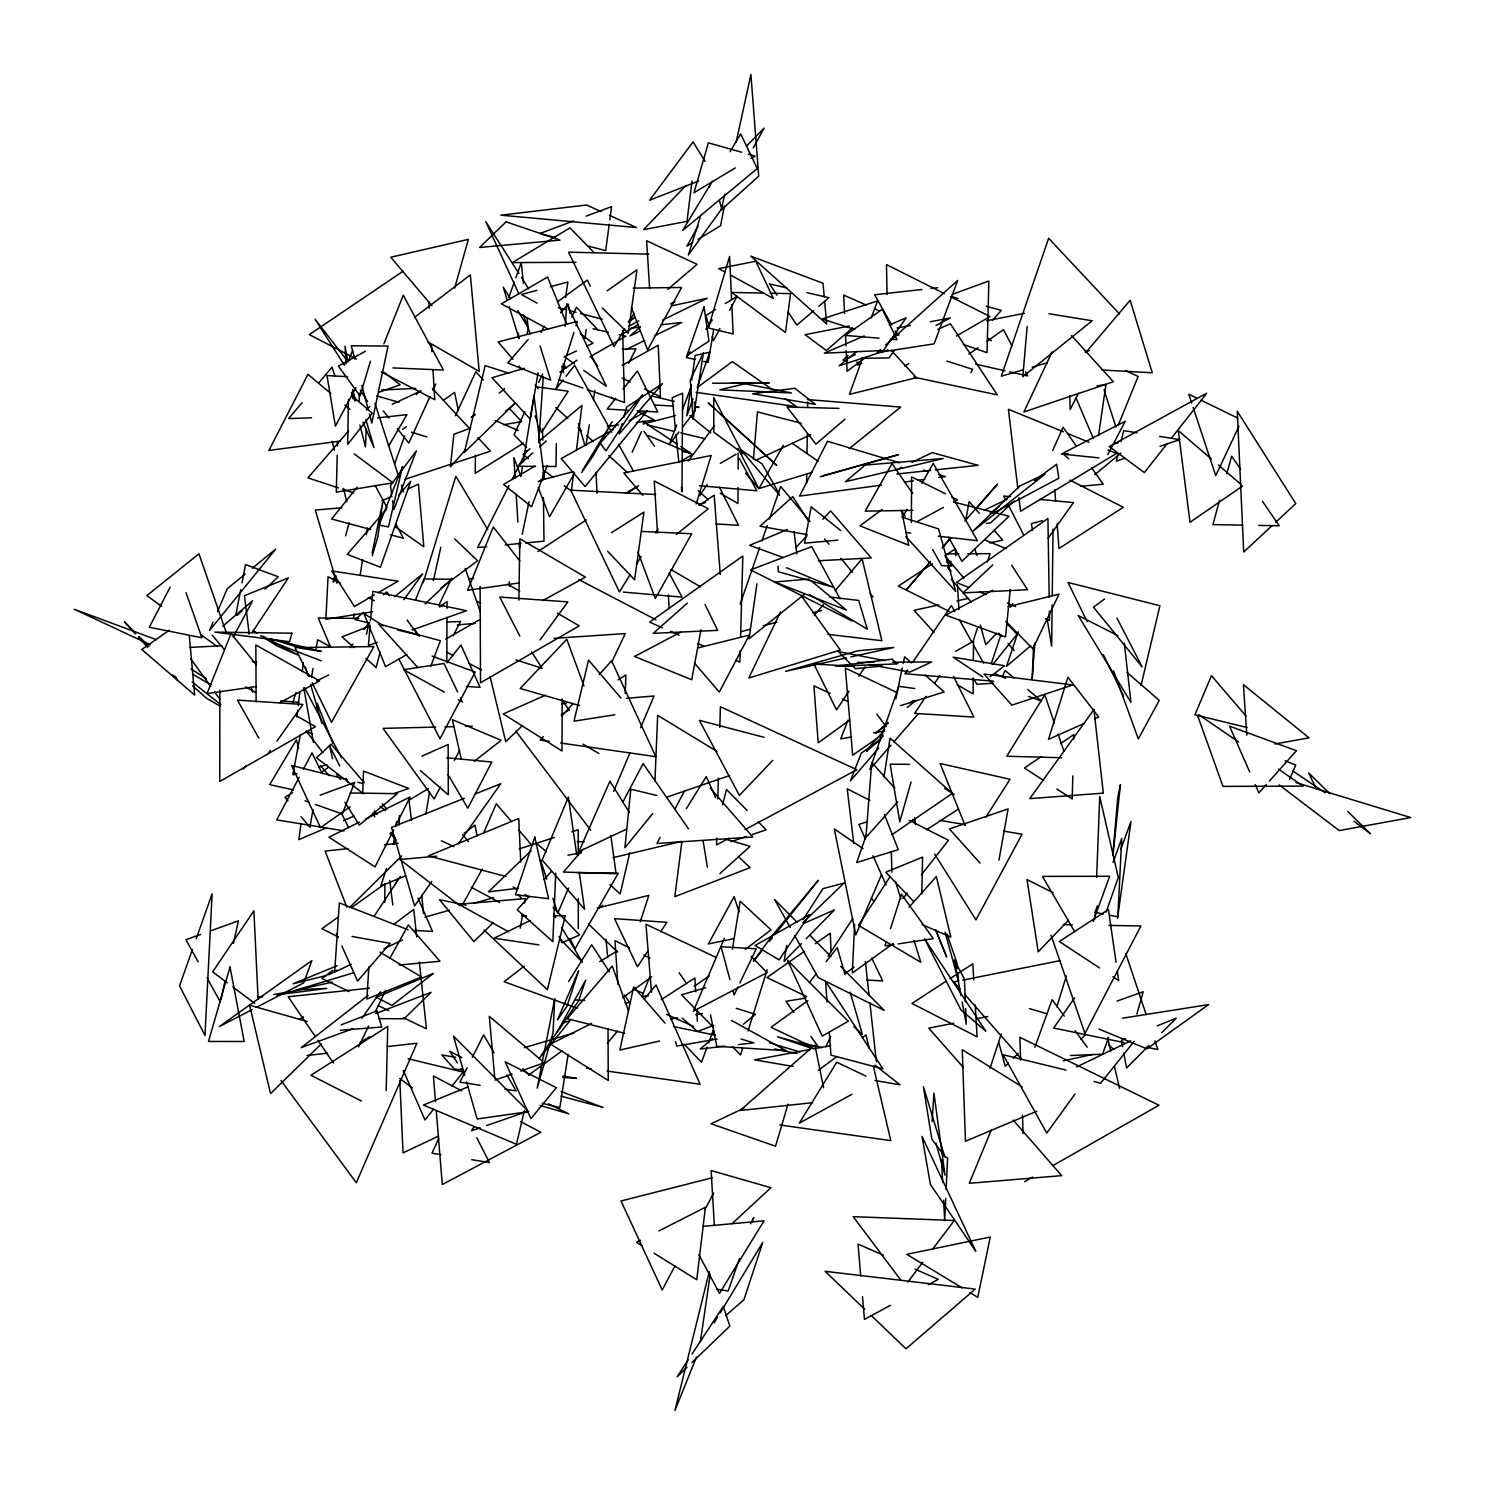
<?xml version="1.0" encoding="UTF-8"?>
<svg xmlns="http://www.w3.org/2000/svg" width="1485" height="1485" viewBox="0 0 1485 1485"><rect width="100%" height="100%" fill="white"/><g stroke="black" fill="none" stroke-linecap="round" stroke-linejoin="round"><path stroke-width="1.5" d="M219.873 690.321L219.743 781.481L315.451 726.666L295.534 715.306M562.165 699.045L562.017 751.002L503.248 713.951L545.366 695.24M738.064 487.47L738.008 503.545L720.262 493.187M738.101 469.111L738.138 453.036M384.782 902.435L384.856 883.872L351.537 907.613M446.818 662.551L446.985 617.37M447.022 608.33L447.059 601.555L439.504 606.827M911.344 522.479L911.641 476.908L945.518 493.837M973.213 677.921L973.083 693.978L957.175 684.696M973.362 659.563L973.51 641.204L955.449 651.414M475.441 455.171L475.2 473.344L523.425 443.124M556.318 443.495L556.04 466.457L542.489 466.401M1052.141 604.859L1051.658 646.179L1047.148 618.948M1052.252 595.689L1053.032 529.106M399.224 824.88L399.354 815.636M806.633 483.07L806.745 473.808M807.023 452.925L807.265 434.381M807.636 406.556L807.692 401.915M348.418 399.521L347.694 444.405L372.271 413.201L351.926 395.715M518.84 600.163L519.88 538.795L585.443 577.127L542.916 600.46M921.832 893.71L922.575 857.123L885.747 872.252L913.739 901.562M337.206 455.264L336.297 492.148L393.024 482.811L354.191 453.853M337.429 446.057L337.541 441.435M386.211 1090.51L387.733 1026.432L310.903 1075.27L361.412 1101.016M1072.801 775.95L1072.207 798.967L1056.912 789.055M1073.729 739.14L1073.841 734.555L1060.531 743.558M716.735 838.004L716.531 844.909L728.745 838.375M717.812 798.856L718.387 778.121M719.817 727.446L720.392 706.73L856.864 769.731L745.006 829.651M740.198 650.671L739.883 662.217L735.688 660.342M740.588 636.824L742.834 556.04L649.632 622.122L662.217 627.728M362.73 793.491L363.491 771.068L408.709 788.442L393.952 793.621M625.241 693.495L625.89 675.007L618.057 679.833M366.201 428.515L365.496 446.855L359.871 425.044M1095.039 919.011L1095.299 912.087M1096.635 877.449L1099.735 796.61L1118.279 877.431L1106.139 912.087M555.743 873.106L552.828 941.657L517.244 909.822L529.18 896.42M654.941 781.129L657.669 715.325L717.106 751.521M1033.579 645.697L1032.149 679.462L1034.822 643.042M945.722 1198.246L944.683 1220.614L943.625 1200.27M946.149 1189.299L947.597 1157.966L942.827 1155.794M854.599 924.375L852.316 973.028L893.209 943.513M368.855 966.883L366.906 999.015L421.48 976.982L379.993 952.163M932.079 1121.509L933.954 1093.109L944.998 1175.155L935.884 1143.06M538.647 442.79L543.324 376.429M565.172 326.44L566.806 303.812L606.381 386.323L583.772 370.433M370.099 625.166L368.447 645.492L377.171 642.392M370.47 620.656L372.846 591.327L466.55 610.688L412.05 630.011M753.433 459.255L757.424 411.865L801.176 423.262M1027.156 326.403L1022.831 376.67L1092.143 320.779L1048.985 313.743M1112.803 854.952L1117.722 797.909L1120.414 784.674L1113.007 855.007M1010.227 589.601L1005.531 636.917L945.648 615.106L992.704 590.306M562.852 371.658L563.595 364.846M296.851 716.958L297.668 710.183M298.207 705.653L299.822 692.084M302.253 671.721L303.33 662.681M573.6 473.047L571.372 491.089L564.207 485.688M576.384 450.512L581.953 405.405L538.572 441.546M692.029 181.096L686.98 221.395L643.599 229.637L686.014 185.402M681.912 841.531L674.821 896.643L750.073 867.667L738.323 856.511M584.997 338.617L586.204 329.503M300.991 823.711L298.856 839.619L326.44 827.869M316.491 707.732L317.103 703.185L332.918 743.447M609.221 224.216L605.713 250.631L588.116 246.083M609.815 219.817L611.579 206.619L586.204 216.142M393.414 844.464L394.342 837.707M395.882 826.458L396.495 821.947M691.138 384.504L686.831 415.837L692.975 398.871M691.75 380.03L695.147 355.416L709.867 352.223L697.579 386.156M1117.537 918.25L1130.995 821.521L1120.729 849.531M756.942 583.754L749.053 638.754L804.109 594.557M1098.51 435.643L1105.954 384.448L1097.044 385.896M700.4 1341.605L710.275 1274.111M565.544 297.464L567.883 282.001L550.192 286.753M353.504 618.317L354.191 613.788M360.131 575.382L362.581 559.567M366.424 534.711L367.482 527.936M568.142 1054.387L559.826 1107.624L542.266 1103.336M883.946 776.952L890.053 738.119L952.312 793.417L891.761 834.83M311.534 677.308L312.964 668.473M316.175 648.574L317.604 639.738L331.415 647.219M732.402 949.175L740.18 901.228L771.049 929.888L745.266 949.435M520.994 475.553L522.479 466.438M523.221 461.891L534.006 395.845L544.494 479.098L538.053 481.623M585.944 445.389L589.304 424.803M593.406 399.613L594.91 390.462M786.66 945.574L784.08 961.352L801.417 943.662M425.842 814.207L429.592 791.876M312.964 809.511L309.957 827.312L301.158 816.731M538.071 372.735L530.238 419.141L491.962 377.71L524.409 368.299M713.672 329.559L708.159 362.34L703.779 361.375M520.233 928.181L522.627 914.519M524.595 903.121L525.393 898.555L458.679 904.291L508.65 931.8M965.9 519.583L969.111 501.614L979.358 513.346M998.959 860.149L1008.111 808.898L949.416 828.964L980.063 863.119M700.957 629.733L691.732 679.74L634.54 656.444L680.613 632.22M300.36 734.518L292.823 774.854L297.093 773.592M235.892 614.716L240.719 589.656M242.036 582.825L245.545 564.597L278.289 576.793L265.11 589.155M724.402 205.951L720.596 225.701L698.098 239.363M372.104 553.255L382.684 502.357L377.877 536.605L372.289 555.798M520.418 543.009L519.509 547.352L519.23 542.749M522.219 534.322L529.013 501.726M895.808 698.878L902.286 667.879M903.196 663.461L904.588 656.815L911.474 662.923M366.461 634.262L368.874 623.217M724.791 194.071L721.339 209.849L758.705 176.158L750.927 74.528L736.133 142.189M220.857 999.758L224.885 981.733M233.405 943.402L238.417 920.867L211.13 930.668M433.379 580.561L440.822 547.204M526.971 334.422L528.437 327.925L517.652 310.458M524.335 1110.631L516.464 1144.304L423.448 1105.063L468.202 1086.816M629.807 852.613L620.173 893.933L609.927 884.67M1141.018 685.587L1159.915 605.731L1068.012 582.473L1087.206 621.695M1117.927 454.596L1116.349 461.13L1125.092 458.178M1121.064 441.528L1123.699 430.631L1137.139 432.803M709.255 1271.773L674.933 1410.472L696.502 1357.012M380.141 652.045L376.15 667.6L365.904 658.375M722.564 804.759L726.499 789.5L747.104 810.457M333.085 581.823L334.886 575.252M345.578 535.862L349.161 522.739M1219.556 500.296L1212.929 524.595L1242.629 525.133M1226.814 473.789L1231.64 456.118L1240.643 469.297M622.104 423.596L619.245 433.954L662.514 383.631L626.67 407.001L623.811 417.378M1136.897 1014.069L1143.172 991.739L1117.054 1001.076M454.633 288.164L468.369 239.382L390.759 257.239L431.986 305.817M911.066 782.057L899.762 821.799L890.146 764.218L909.6 764.348M787.997 1104.172L775.523 1146.216L711.129 1123.792L744.226 1107.977M370.47 361.133L360.038 395.938L338.394 366.108L365.384 351.24M292.675 703.185L295.905 692.548M423.206 582.714L455.839 476.258L487.73 529.514M1056.837 1006.867L1066.341 975.961M696.187 503.99L711.185 455.505L623.756 472.935L642.838 495.359M556.244 389.033L573.915 332.343M575.957 325.809L577.312 321.447L498.143 341.94L512.956 359.259M700.716 215.529L688.372 254.993L721.691 208.884L719.39 200.122M709.626 187.017L710.999 182.636M742.556 1048.41L740.514 1054.963L732.532 1046.832M748.032 1030.924L767.188 969.742M886.396 941.583L885.023 945.889L893.803 944.571M890.517 928.682L901.469 894.23L933.285 938.613L898.184 943.903M987.395 562.072L990.124 553.645L967.849 553.775M972.786 642.337L977.798 626.93M386.471 868.521L380.735 886.081L405.832 875.686M394.379 844.39L395.808 840.009M640.239 921.832L648.871 895.381L597.304 908.059M990.031 1068.346L1001.243 1033.987M991.293 663.684L1000.779 635.079M1018.227 631.719L1006.496 666.319L1030.831 645.659M740.198 604.117L759.689 547.464M761.935 540.93L767.188 525.671M769.434 519.137L780.683 486.449L809.993 521.513M739.456 1258.612L728.188 1290.985L716.68 1289.184M752.227 1221.914L753.73 1217.589L750.556 1223.733M866.535 834.477L856.696 862.544L898.258 849.643L884.373 814.448M192.419 949.49L179.555 985.873L204.986 1035.491L212.114 893.859L196.206 938.798M394.657 463.765L404.625 435.848M862.544 357.922L849.476 394.342L916.431 377.71L891.353 350.479M508.78 297.445L514.255 282.224M515.815 277.881L521.272 262.678L523.462 283.375M1034.915 1047.148L1052.122 999.683L1064.281 1016.111M1097.396 905.831L1095.039 912.347L1103.336 913.962M1113.082 862.414L1121.713 838.524L1117.852 916.783L1109.555 915.168M1108.59 1037.514L1102.52 1054.22L1070.351 1055.519M1093.22 921.442L1109.685 876.261L1042.47 876.41L1074.62 931.522M707.064 1047.148L701.514 1062.295L684.047 1043.992M708.642 1042.804L713.413 1029.829M430.687 666.542L440.395 640.703L378.378 623.886L417.582 667.303M871.157 318.013L877.579 300.935L822.244 318.959L854.729 329.466M676.677 425.007L669.327 444.423L678.905 431.986M682.395 409.916L691.397 386.193M333.698 582.12L336.074 575.864M547.185 465.696L531.574 506.756L503.582 484.444L534.841 466.179M348.437 361.115L352.576 350.497M649.595 977.111L642.021 996.546L648.629 995.544M848.065 720.132L840.714 738.899L851.648 736.931M383.873 343.852L403.252 295.199L443.402 370.043L392.95 367.909M415.54 599.903L424.005 578.909L451.291 579.28L425.081 603.95M1118.353 424.97L1138.141 376.466L1125.797 370.619M991.386 1129.769L969.297 1183.285L1061.682 1175.637L1013.216 1120.117M613.695 791.264L629.826 753.155M640.592 727.743L654.031 695.982L626.299 698.34M213.042 622.159L209.478 630.531L275.616 549.227L252.339 568.217M217.497 611.69L227.261 588.673L245.174 574.064M724.364 938.26L693.384 1011.137L767.114 972.582L751.076 956.359M881.515 874.628L855.787 934.956L834.31 828.983L862.989 848.566M1289.574 779.458L1295.718 765.109L1285.212 760.803M568.532 888.03L557.71 913.201L552.903 898.314M483.572 833.104L496.268 803.775L511.193 821.205M1052.716 450.475L1063.093 427.272L1076.031 445.63M429.945 396.718L408.783 443.124L397.46 428.812M432.84 390.406L435.718 384.077M632.127 452.257L641.576 431.485M438.706 1138.494L432.005 1153.232L440.841 1154.662M455.468 415.67L475.813 371.77L483.442 380.086M394.991 884.819L397.943 878.545M1052.085 351.871L1023.87 411.995L1113.379 381.756L1071.52 335.554M524.873 411.735L514.014 434.827L526.544 447.616M538.702 382.35L542.656 373.942M1238.973 426.288L1215.732 475.664L1193.16 407.465M439.115 604.785L451.737 578.129M611.653 662.347L625.241 633.575L554.035 638.346M358.627 1046.888L368.577 1025.986M375.538 1011.359L385.469 990.458M825.753 1046.869L830.728 1036.456M780.572 611.839L748.793 677.995L840.324 650.077L801.529 596.116M737.952 987.005L734.091 995.043L732.922 990.662M739.883 982.977L756.255 948.804L721.079 946.725L729.952 979.673M1002.505 676.195L1005.196 670.57L1013.828 677.828M541.06 332.399L544.104 326.18M571.632 317.196L576.496 307.302L597.954 329.856M467.144 1067.752L459.942 1082.138L480.193 1085.294M472.286 1057.468L483.609 1034.878L494.078 1052.902M393.618 829.855L375.037 866.887L328.946 837.206L359.389 822.115M395.678 825.734L410.138 796.944L365.477 819.089M508.984 485.651L477.613 547.575L486.764 546.684M512.121 479.451L526.748 450.568M1078.481 393.191L1070.184 409.452L1069.738 395.53M628.563 363.268L635.988 348.826L622.326 349.105M170.107 587.225L149.298 627.245L201.941 637.77L186.015 592.701M453.203 635.654L460.554 621.491L446.855 622.011M660.12 837.391L656.945 843.461L752.802 836.983L710.294 788.108M674.97 809.084L684.511 790.874M1107.773 454.614L1125.259 421.22L1061.385 454.039L1099.067 457.863M299.19 777.23L276.748 819.906L344.019 830.876M303.478 769.1L312.017 752.839L322.208 773.666M440.488 786.809L434.103 798.93L383.037 728.374L435.718 727.075M454.28 760.524L459.607 750.426M622.828 802.123L643.116 763.606L688.539 828.89M355.88 387.566L335.387 426.121L327.016 375.575L347.564 376.689M233.256 637.084L252.58 600.775L222.75 626.225M675.062 1265.758L662.199 1289.964L621.008 1200.994L712.187 1177.791M705.078 1209.273L713.654 1193.123M719.928 328.519L713.487 340.585L712.225 336.39M729.562 310.421L737.08 296.35L725.367 303.534M970.93 372.624L972.712 369.301L946.929 361.133M557.024 1032.298L585.703 980.063L578.593 1000.89L558.286 1030.46M753.211 147.925L764.144 128.137L746.417 146.161M389.812 958.382L408.319 924.969L440.005 961.259L399.094 965.009M462.429 904.829L482.235 869.096M783.263 445.37L758.983 488.528L811.998 472.378M698.154 226.258L686.85 246.194L692.474 242.779M902.509 517.244L907.075 509.262M921.869 483.33L933.248 463.376L977.427 540.707L938.297 536.215M574.621 473.01L549.543 516.724L538.257 487.655M388.55 446.094L406.964 414.631L377.561 417.898M614.809 427.55L617.129 423.578M712.28 181.207L682.692 230.435L757.257 168.529L740.681 133.947L730.026 151.674M624.702 329.002L614.085 346.618L568.532 252.153L648.834 254.139M629.417 321.168L634.114 313.354M714.155 1322.838L717.719 1316.954M720.095 1313.037L762.789 1242.351L743.911 1299.746L725.59 1315.691M582.603 470.244L612.173 421.759L593.22 455.728L581.712 472.434M630.308 574.287L619.431 591.977L570.76 490.18L655.702 494.505M636.36 564.448L641.186 556.597M655.702 533.004L658.115 529.068M686.33 808.675L706.303 776.525L715.659 797.612M568.606 981.548L591.661 944.776L609.407 971.895M473.919 1126.985L471.506 1130.79L480.119 1127.802M985.687 817.418L1010.023 779.291L940.098 763.513L965.064 825.363M803.051 919.642L823.006 888.643L844 883.092L802.977 922.649M890.258 876.391L858.479 925.396L920.83 962.299L913.962 940.432M828.073 956.21L852.78 918.565M688.316 1359.703L677.104 1376.818L686.998 1367.314M692.066 1354.004L723.232 1306.466L729.84 1326.105L691.936 1362.562M374.109 916.301L400.319 876.484M252.004 632.684L288.313 577.906L244.412 595.708L249.22 634.188M647.701 951.31L637.455 966.791L614.549 918.658L666.913 922.315L660.509 931.967M848.937 691.175L836.538 709.886L813.91 664.055L853.931 666.245M858.85 676.213L865.05 666.858M925.99 696.335L914.667 713.375L973.937 717.106L953.5 676.362M934.789 683.063L939.819 675.489M699.713 495.656L707.231 484.426M907.502 669.958L904.922 673.744L993.651 681.207M912.662 662.366L951.439 605.527L954.762 611.486M690.191 351.852L686.274 357.495L695.036 359.426M705.821 329.299L712.354 319.906M1074.62 997.864L1053.645 1028.028L1123.867 1042.526M361.857 1018.394L380.476 991.776M431.819 881.477L414.593 905.906L391.502 827.405L464.322 798.28M458.327 843.87L500.742 783.727L475.033 794.011M267.727 754.046L270.344 750.37M276.86 741.182L302.921 704.465L237.489 700.122L258.78 738.064M1048.187 538.108L1073.488 502.598L1039.723 499.406M1010.245 607.216L1012.9 603.523M403.901 599.662L422.612 573.878L394.713 596.654M1074.973 1094.111L1046.758 1133.055L1003.136 1054.74L1065.97 1070.091M539.965 640.016L567.883 601.87L499.74 597.081L519.824 636.081M688.353 461L714.359 425.694M753.378 961.111L773.425 934.121L818.309 880.308L775.207 934.195M894.453 350.553L888.94 357.941L861.114 358.293M907.78 1282.149L922.816 1262.194M932.394 1249.516L954.28 1220.503L853.207 1216.661L900.95 1280.311M350.182 647.608L352.947 643.989M364.029 629.491L369.561 622.234M683.007 426.678L695.314 410.695L694.275 401.804M902.954 898.481L907.224 893.023M921.442 874.832L948.451 840.269L909.191 820.314M1167.062 443.699L1144.341 472.583L1109.239 446.577L1206.822 393.154L1171.312 438.279M447.004 662.7L460.981 645.028L480.063 687.332L466.476 686.404M555.947 388.959L563.131 379.9M566.008 376.28L574.639 365.403L611.839 432.284M615.792 398.203L607.161 409.08L627.877 410.268M622.995 389.144L637.399 371.027L657.781 411.976L637.065 410.788M433.49 1109.295L425.007 1119.95L403.326 1070.499M451.867 1086.259L463.171 1072.077L408.041 1058.749M753.675 961.129L762.288 950.344M769.471 941.379L772.348 937.777M357.142 487.191L331.619 519.008L370.804 529.514M809.251 982.625L816.267 973.882M826.068 961.649L837.28 947.653L845.002 974.364M1134.206 1041.282L1100.552 1083.326L1094.111 1081.488M992.704 664.538L1017.132 634.244L1006.663 623.403M652.583 813.743L624.907 847.694L630.828 789.185L656.964 795.533M243.28 769.137L246.213 765.629M607.254 1043.38L617.593 1030.998M644.174 999.145L655.999 984.982L700.103 1084.254L607.012 1071.056M302.105 402.621L288.628 418.584L311.534 417.786M318.57 383.111L332.027 367.148L334.849 375.742M814.337 615.291L823.303 604.692M835.238 590.585L862.098 558.806L881.886 640.703L827.906 634.355M1085.721 352.669L1130.141 300.267L1152.267 372.772L1102.056 370.006M930.427 561.497L906.481 589.656L930.352 561.943M942.4 547.427L949.899 538.628M964.86 521.031L997.512 484.036L976.61 508.278M583.048 849.253L563.502 872.048L616.089 873.718L610.762 835.275M942.288 548.095L951.254 537.7M878.73 747.994L850.441 780.832L861.337 753.006L880.586 740.143M348.659 430.854L307.989 477.873L338.394 487.897M366.721 409.953L369.746 406.482M528.196 339.49L507.796 362.971L550.712 380.179L540.113 346.042M386.546 509.132L347.212 554.369L380.438 567.214L410.77 481.288L398.667 495.21M890.963 745.154L869.913 769.323L898.815 686.33L914.779 688.52M893.97 741.702L918.027 714.081M992.444 320.389L1001.298 310.365L986.151 306.17M866.275 750.63L884.633 729.859M465.64 449.658L450.419 466.828L453.853 434.288L470.596 428.144M544.104 879.658L551.566 871.268M897.72 801.789L865.904 837.521L871.732 762.38L894.638 788.108M909.098 907.112L936.348 876.521L950.827 937.091L922.074 924.561M1266.408 784.451L1258.89 792.897L1255.215 784.544M1269.415 781.073L1296.461 750.686L1229.524 726.165L1249.72 772.033M560.513 312.815L568.198 304.239L569.999 313.168M543.287 736.634L540.187 740.087L549.246 741.386M561.924 715.956L572.802 703.89M599.197 674.58L611.616 660.788L655.813 756.645L560.587 743.02M1081.099 1039.296L1085.665 1034.303M795.7 547.705L806.819 535.992M822.69 519.267L830.635 510.896L871.25 557.933L818.272 560.773M772.683 760.394L739.381 795.403L699.398 720.355L764.033 737.303M996.713 633.241L985.743 644.676L980.341 625.037M1068.513 920.236L1038.219 951.811L1027.007 879.584L1053.143 892.745M416.338 394.565L419.512 391.298M806.132 938.836L834.496 909.878L803.645 923.466M1149 1045.459L1126.558 1067.938L1123.774 1053.069M1161.845 1032.613L1176.268 1018.172L1157.279 1025.838M1008.501 1063.093L1005.252 1066.323L998.644 1042.08M1013.364 1058.248L1018.227 1053.422M349.365 907.762L401.711 855.898M493.447 922.445L473.901 941.62L439.579 899.743L465.919 905.163M321.261 1044.011L270.548 1093.573L249.591 1005.215L307.191 1021.494M515.369 402.862L464.378 452.331L485.187 365.607L508.817 373.18M531.147 850.664L488.379 891.928L518.098 888.216M522.312 725.738L505.717 741.683L490.069 676.529M992.778 564.894L963.022 592.905L1027.564 589.712L1011.675 565.265M237.099 615.458L242.036 610.818M866.757 751.373L883.297 735.947M1272.255 525.467L1243.706 552.03L1237.265 411.271L1295.774 503.582L1275.615 522.33M848.009 355.416L842.96 360.075L847.49 360.762M732.049 1223.677L770.919 1187.703L711.129 1170.57L714.341 1225.571M1014.144 501.132L990.606 522.831L986.226 523.425M719.928 873.533L750.111 846.357L725.905 839.211M880.438 349.643L877.022 352.706L934.121 343.852L957.676 280.424L885.598 345.021M687.277 603.17L653.289 633.352L717.682 630.364L705.022 604.525M887.993 722.415L875.983 733.07L888.141 723.121M532.818 452.869L517.634 466.271L535.695 466.364M539.575 446.911L546.313 440.952M363.398 612.321L355.082 619.598L368.558 622.883M383.334 594.835L386.657 591.94L389.386 595.671M852.557 327.758L826.384 350.516L805.074 334.7L849.383 326.013M640.276 327.034L630.048 335.926L640.202 330.969M474.773 414.259L471.265 417.285L475.107 414.983M499.294 393.135L504.547 388.606M845.021 419.16L815.933 444.108L786.92 406.983L838.914 408.394M667.823 289.334L697.078 264.33L646.606 240.737L649.613 288.201M813.706 310.699L796.814 325.104L788.108 311.999M818.773 306.374L828.908 297.743L806.893 292.619M712.503 1038.628L700.252 1049.023L724.866 1046.183M529.904 448.767L522.961 454.558L528.326 458.605M743.41 1024.26L755.382 1014.329L736.17 1008.296M1094.705 474.699L1120.952 453.055M907.242 707.51L915.929 700.419M856.882 351.388L839.118 365.793L888.197 349.847M676.306 534.544L708.289 508.705L654.235 481.01L657.521 533.078M849.234 448.656L900.727 407.076L807.729 399.595M505.383 411.345L514.367 404.161M474.346 761.267L501.15 740.31L452.387 719.705L461.185 758.779M464.137 833.456L474.922 825.047L477.112 836.018M368.094 995.414L301.195 1047.649L353.059 1028.697M524.205 966.141L504.102 981.715L577.219 1008.296M599.105 908.077L602.762 905.256M414.464 317.4L470.355 274.929L479.21 371.399L427.624 341.791M332.993 970.169L321.967 978.466L349.124 991.553M393.581 924.542L413.777 909.34L416.691 936.905M990.105 676.677L1004.621 665.763L953.147 657.187L982.792 676.937M865.606 357.514L847.118 371.269L846.19 350.497M893.357 336.872L897.07 334.106M882.071 509.429L859.982 525.876L908.746 545.236L901.395 510.227M818.309 1070.369L836.649 1056.726M862.339 1037.625L865.996 1034.896L869.17 1048.391M440.934 587.967L477.632 560.792L454.633 538.832M697.115 387.641L732.383 361.616L772.07 389.441M628.582 321.948L634.114 317.883L628.303 321.558M989.994 513.253L999.257 506.441M1034.451 480.546L1056.67 464.211L1058.786 478.263L992.611 513.383M1104.58 599.012L1093.48 607.161L1142.132 666.913L1116.924 618.02M557.432 301.845L587.336 280.071L590.25 286.122M322.746 771.402L328.371 767.337M849.754 720.002L818.216 742.853L813.91 685.866L830.134 693.346M807.914 1000.593L771.012 1027.342L812.221 1046.702M844.798 973.844L854.023 967.143M528.734 1074.954L562.128 1050.879M622.549 997.734L651.711 976.852M402.565 429.388L406.277 426.752M443.402 400.319L454.54 392.393L458.252 409.916M338.58 916.839L321.929 928.7L338.079 936.887M968.888 354.135L977.984 347.694M987.079 341.234L1003.452 329.633L1011.86 345.727M607.142 290.837L636.972 269.75L628.229 333.178L602.223 307.933M350.107 806.856L320.537 827.628L291.505 765.406L346.822 779.495M804.183 951.458L766.965 977.557L806.578 996.528M815.358 943.625L830.245 933.193L831.08 951.681M169.309 630.215L141.799 649.483L194.665 695.091L189.3 635.673M559.919 372.122L577.015 360.187M694.312 986.3L709.199 975.923M882.851 734.295L852.668 755.234L845.336 668.083L897.311 692.678M1242.722 485.892L1190.023 522.312L1178.273 430.594L1211.37 458.995M699.138 505.42L714.155 495.21L720.281 574.528M403.122 271.198L309.325 334.626L356.623 359.166M1041.523 756.44L1024.409 768.023L1043.528 780.405M537.96 551.492L586.334 519.899M626.967 493.336L638.569 485.762M932.524 563.78L898.295 586.092L949.156 611.375M945.834 555.112L955.338 548.93L955.727 555.668M910.286 702.646L913.869 700.307M946.186 981.158L911.976 1003.433L977.111 1036.827L975.237 1004.899M949.992 978.689L972.805 963.839L973.752 979.803M926.491 829.818L958.456 809.047M661.215 999.702L694.869 977.947L695.648 991.683M611.449 532.688L643.933 512.139L634.596 579.8L607.588 551.232M292.489 792.619L285.027 797.334L287.96 800.861M621.157 335.035L638.476 324.287M671.183 303.961L675.025 301.566L670.997 303.72M561.2 714.768L569.033 709.941M715.603 309.511L705.839 315.488L709.032 325.939M599.736 961.612L617.203 950.957M735.335 167.898L693.959 192.753L708.401 142.838L741.702 152.268M751.094 158.412L755.03 156.055L748.366 154.162M428.404 788.554L408.988 800.192L411.531 820.5M299.525 1019.304L303.497 1016.947M329.002 974.81L336.817 970.169M360.02 1042.47L369.728 1036.697M374.257 594.984L354.432 606.53L331.675 570.927L398.054 581.155L378.229 592.682M625.426 493.336L637.288 486.449M680.798 461.241L692.66 454.354L648.24 435.55M720.336 463.339L736.17 454.169M904.662 365.96L908.634 363.658M956.303 336.074L990.068 316.546L950.697 296.796M589.99 356.846L625.798 336.204L619.245 334.7M445.704 639.144L480.602 619.134M406.834 654.532L385.562 666.654L363.936 613.565L383.408 625.853M1024.687 1181.652L1032.706 1177.085M1052.754 1165.688L1158.987 1105.248L1019.879 1037.291L1020.641 1060.197M622.085 365.421L658.226 345.225L660.472 396.829L644.341 388.94M613.342 429.555L561.237 458.568L585.09 486.542L647.423 410.584L629.38 420.626M279.978 702.702L319.609 680.928L255.847 644.973L256.125 702.052M851.982 1094.278L799.394 1123.068L836.742 1062.202L865.866 1076.05M890.387 1305.352L864.456 1319.422L862.507 1296.591M928.273 1284.766L938.242 1279.346L915.02 1269.137M917.34 521.513L943.439 507.406M953.481 501.986L957.491 499.832L951.514 496.844M628.656 326.31L638.736 320.927M935.995 325.475L950.307 317.976L930.334 321.744M252.246 1009.522L219.297 1026.618L311.906 960.554L303.738 982.81L256.367 1007.387M640.592 1240.272L636.545 1242.332L642.374 1245.952M658.82 1230.991L705.412 1207.249L696.762 1279.736L654.031 1253.191M591.568 1023.481L550.545 1044.085L608.237 1080.467L608.033 1028.734M316.546 680.965L328.705 675.025M530.349 920.422L494.097 938.186L538.962 944.905M662.551 320.073L707.268 298.244L671.387 305.873M626.002 349.588L644.62 340.529M654.959 335.517L681.838 322.449L661.122 324.769M895.659 470.3L901.748 467.348M911.883 462.429L932.19 452.609L978.17 465.325L935.234 469.91M1076.606 1066.954L1130.753 1040.799M984.184 510.246L1007.127 499.276M351.073 964.322L334.645 972.1L339.341 902.88L408.189 929.833M383.928 948.766L402.416 940.005M438.613 1136.044L403.029 1152.88L399.836 1080.709M847.192 358.479L855.416 354.599M894.527 336.148L898.648 334.218M626.484 829.168L578.983 851.499L609.927 781.203L629.473 812.555M564.114 356.734L576.514 350.943M586.835 346.098L593.035 343.202L580.301 333.605M755.29 460.554L810.717 434.697M392.226 404.31L421.22 390.815M381.849 500.872L392.003 496.25M408.264 488.825L418.436 484.203L423.819 546.74L395.715 527.045M1084.05 723.511L1048.484 739.381L1067.882 677.271L1098.696 716.977L1094.519 718.851M857.513 365.143L861.745 363.268M937.722 329.429L950.381 323.786L997.326 394.899L913.888 377.134M421.963 756.106L448.154 744.486L448.284 794.809L420.348 770.548M864.159 335.926L824.323 353.17L883.445 350.479L906.11 317.79L889.329 325.048M343.406 820.63L354.024 816.1M787.217 529.532L749.665 545.366L783.263 557.525M1036.753 1111.207L965.454 1141.241L962.261 1049.691L1022.348 1086.983M337.206 965.733L293.158 983.757L326.756 975.367M1125.63 1038.628L1121.398 1040.335L1122.586 1046.702M341.142 1024.891L376.967 1010.877L381.738 1027.045L340.362 1030.256M698.674 181.04L649.613 200.215L693.068 141.91L705.152 161.494M369.598 626.132L342.014 636.842L353.968 647.608M375.556 1013.642L431.058 992.333L404.087 1018.766L378.824 1018.636M539.705 233.609L573.526 220.912M320.129 795.199L354.674 782.391L342.274 813.966L315.358 804.462M713.784 1025.411L697.486 1031.462L682.19 1018.097M952.219 294.401L988.861 280.999L987.042 352.688L963.245 344.409M200.623 934.436L185.922 939.708L198.155 961.816M378.694 392.393L400.115 384.763L383.947 372.178M494.913 1080.078L512.102 1074.045M520.697 1071.038L544.345 1062.74M486.579 1125.574L527.491 1111.43M667.025 797.111L729.562 775.56M1160.045 446.298L1179.721 439.634L1159.544 436.386M731.065 841.679L746.398 836.482M750.779 834.997L766.111 829.818L758.185 821.743M404.588 479.451L490.458 451.18L477.91 437.611M519.249 848.937L554.183 837.521M571.651 831.823L578.185 829.688L578.222 855.007M900.504 705.672L944.163 691.954L925.229 675.155M699.008 504.566L705.579 502.543M867.221 821.836L858.813 824.379L865.402 838.988M353.653 972.768L293.807 990.773L332.287 982.105M439.244 606.548L443.495 605.286M318.403 767.207L326.923 764.664M524.316 1047.705L574.101 1032.929M705.672 987.748L681.504 994.82L713.394 1027.323M1023.351 369.765L1001.317 376.169L1048.633 238.268L1119.579 314.003M1032.149 367.203L1047.575 362.73M1085.015 351.871L1089.415 350.59M424.914 917.155L449.324 910.249M473.715 903.325L493.688 897.664M822.95 475.738L898.425 454.688L820.314 476.722M1042.284 520.641L1031.425 523.63L1032.539 530.442M536.92 290.317L521.439 294.494L537.106 303.2M740.885 631.682L749.851 629.324M763.29 625.779L776.711 622.234M812.536 612.804L821.502 610.446M540.28 480.286L573.544 471.599M643.098 423.986L675.545 415.596M697.839 647.961L749.312 635.079L719.315 692.103L694.59 663.22M1007.962 606.734L1059.065 594.13L1032.78 648.759L1005.753 621.324M612.952 857.68L681.726 841.364M659.451 1041.022L619.858 1050.062L633.687 986.912L665.076 1023.184M938.891 604.859L914.073 610.335L934.102 632.48M956.953 600.887L968.239 598.399M846.394 657.911L785.584 671.35L858.089 650.764L893.692 647.46L850.905 656.908M1063.26 1060.847L1092.626 1054.443M1068.142 453.426L1063.613 454.391L1068.792 458.735M1113.509 443.866L1118.038 442.92M989.474 542.879L1002.765 540.15L993.985 530.089M733.312 938.78L708.364 943.94L734.11 896.662L739.085 911.957M958.382 981.01L953.834 981.919L959.904 988.824M962.911 980.1L1060.438 960.554M986.541 320.779L1024.464 313.316M953.741 1023.221L928.756 1028.14L963.431 1067.548M976.462 1018.766L987.803 1016.538M897.033 327.999L910.342 325.493M810.513 1049.375L754.584 1059.863L793.213 1066.471M814.987 1048.54L830.635 1045.607M873.514 732.959L884.447 730.973M1274.965 744.004L1308.99 737.841L1243.409 684.641L1246.806 735.168M946.502 562.202L951.013 561.386M567.883 855.174L581.582 852.761M670.867 1019.1L677.643 1017.912M695.704 1014.719L702.479 1013.531M262.474 996.491L258 997.252L262.585 996.676M273.685 994.542L302.81 989.474L326.83 988.435L276.34 994.913M717.144 1039.036L676.77 1046.071L675.527 1041.635M503.471 424.747L521.625 421.629L509.411 408.338M372.587 611.801L325.865 619.264L328.055 576.774L340.121 582.992M805.928 998.087L785.918 1001.28L793.807 1012.38M1122.641 1018.172L1208.604 1004.603L1146.847 1048.837L1098.956 1029.049M614.716 714.786L574.008 721.172L588.543 660.082L620.99 698.117M256.311 686.497L207.028 693.606L231.066 633.538L256.478 665.002M519.472 582.918L467.645 590.269L493.28 527.008L519.861 560.996M607.291 426.511L618.484 424.97M636.415 422.501L654.347 420.014L637.937 411.382M881.607 485.131L799.598 496.101L827.535 441.249L899.557 462.837M904.384 482.087L913.498 480.862M918.046 480.249L924.895 479.339M938.557 477.502L945.388 476.592L938.836 474.625M340.139 441.138L268.915 450.419L307.952 374.368L330.709 393.376M738.305 1044.642L753.972 1042.841L741.052 1039.036M921.962 289.482L874.628 294.773L891.668 324.899M930.984 288.48L937.74 287.719M631.199 328.129L640.406 327.09M307.079 1055.464L327.665 1053.181M387.121 1046.572L416.858 1043.268L356.307 1182.747L280.981 1080.486M812.722 1102.668L740.087 1110.52L814.857 1044.957L823.581 1087.707M896.81 474.012L930.705 470.392M347.935 848.622L325.104 851.072L346.877 907.224M384.466 844.724L398.166 843.257M369.412 988.193L288.146 996.732L315.284 1036.53M505.067 544.921L521.105 543.38M525.671 542.935L543.993 541.171L543.436 497.586M882.276 666.023L855.341 668.64L838.301 651.581L884.782 660.621M712.577 383.241L769.267 383.019L731.065 383.278M1080.412 486.319L1103.225 484.203L1091.568 467.682M837.874 540.15L804.592 543.157L811.144 506.793L840.733 530.572M702.758 1226.369L764.051 1220.818L719.483 1293.398L698.785 1254.584M436.776 856.177L399.873 859.481L459.515 905.423M809.121 579.039L774.743 582.009L846.376 610.075L810.903 580.524M469.056 578.797L473.641 578.389M457.361 624.907L475.163 623.403M561.571 703.834L566.193 703.444M342.014 507.777L315.284 510.042L336.947 583.141M993.242 683.248L977.074 684.269L973.306 678.682M189.802 647.404L222.007 645.771M381.626 390.035L415.837 388.365M444.869 726.852L454.02 726.629M465.473 726.332L472.341 726.165M912.922 510.357L865.217 511.137L892.002 463.636L912.662 493.428M633.167 288.109L681.578 287.477L647.608 349.866L631.292 307.358M945.592 553.905L958.939 553.831M874.071 662.291L857.922 662.403L862.432 663.238M892.504 662.18L931.708 661.939L909.804 672.092L869.208 664.5M576.05 262.307L512.418 262.585L569.98 227.855L593.796 252.376M521.755 915.762L526.34 915.762M553.849 915.725L565.302 915.707L547.39 989.753L484.017 929.981M358.795 618.447L318.217 617.964L330.635 647.2M577.498 872.586L618.317 873.143L575.103 948.711L569.924 938.353M350.2 792.99L397.367 793.677L359.296 825.066L344.947 802.308M1258.63 525.412L1279.198 525.783L1262.491 501.317M1063.26 924.617L1072.393 924.784M1108.924 925.415L1140.907 925.972L1084.96 1033.43L1051.046 935.253M763.401 293.065L731.697 292.434L785.472 332.491L790.577 293.622L770.195 293.213M1061.571 757.74L1006.737 756.255L1044.809 694.869L1054.387 723.102M577.238 841.624L584.162 841.828M641.427 531.407L691.713 533.765L655.331 598.548L637.9 552.03M655.238 405.071L673.67 406.055M694.405 407.168L699.027 407.41L694.516 406.315M575.679 999.943L584.682 1000.426M625.166 1002.635L629.677 1002.876L624.61 995.136M414.315 930.408L432.488 931.448L417.99 898.091M866.794 980.007L882.721 980.954L871.732 958.085M715.956 523.927L738.49 525.3L719.483 487.136M252.45 661.697L256.831 661.976M463.691 1069.85L454.484 1069.144L441.843 1054.925L455.542 1057.301M562.759 1077.33L576.57 1078.388L562.871 1075.994M280.721 700.92L298.782 702.349M879.009 338.19L845.281 335.406L882.331 309.251L896.996 339.675L890.258 339.118M623.384 592.107L682.079 597.119L669.141 573.043M699.472 485.725L756.867 490.774L739.307 458.475M1010.468 496.658L1003.712 496.009L1005.791 500.074M446.688 757.777L491.795 762.046L467.794 808.211L448.099 774.669M906.054 532.521L910.658 533.041M829.744 597.007L858.701 600.423L867.296 629.157L809.696 594.65M536.363 386.75L568.161 391.242L541.561 432.376L539.092 426.176M779.885 1124.98L890.814 1140.629L873.384 1066.397M696.112 392.393L796.628 406.649L785.287 398.704M586.575 1068.142L591.123 1068.792M856.511 362.136L861.022 362.823M504.919 1089.173L516.167 1090.918L506.849 1074.917M471.729 1159.674L489.382 1162.514L476.796 1137.733M683.694 451.848L690.376 452.944L680.798 446.577M940.042 820.407L965.101 824.62M1003.841 831.136L1022.07 834.217L975.961 919.902L934.696 854.116M874.999 1080.505L900.003 1084.793L874.943 1065.135M807.302 534.674L760.004 526.228L792.786 496.603L808.75 521.402M352.019 936.441L390.184 943.365L357.588 981.065L341.847 945.982M893.636 662.347L898.054 663.201M774.613 1048.948L797.167 1053.57M1146.513 1047.203L1157.836 1049.542L1154.922 1040.799M673.41 1026.543L715.139 1035.193M293.343 789.871L269.676 784.637L296.406 739.771L298.671 748.384M975.626 364.159L1005.011 370.804M1009.54 371.825L1027.62 375.909L1025.522 371.9M593.053 328.723L608.33 332.213M822.022 1047.668L799.431 1042.47L814.003 1048.893M787.087 287.997L769.471 283.895L776.933 295.144M647.534 425.026L674.134 431.355M680.78 432.933L705.171 438.743M651.804 395.975L674.283 401.414M1247.214 727.539L1194.905 714.823L1211.463 675.694L1246.082 716.123M397.757 630.03L417.953 634.967L407.076 619.987M357.885 782.298L362.321 783.43M624.591 1033.319L567.121 1018.654L612.265 966.085L628.545 1011.025M541.914 234.184L555.112 237.581M953.778 502.041L1009.02 516.223L961.927 561.349L948.525 537.106M558.434 307.673L565.024 309.418M569.423 310.569L576.013 312.314M580.412 313.483L602.39 319.275M506.051 876.521L428.46 855.88L518.748 818.439L520.734 862.21M390.406 534.767L403.456 538.275L395.808 524.001M560.792 1096.079L603.04 1107.476L561.126 1091.568M951.514 296.592L958.011 298.374M808.323 1045.292L777.509 1036.79L811.534 1048.336M376.763 395.92L398.964 402.305M579.41 705.505L520.196 688.483L566.787 639.292L583.976 685.959M540.187 1105.471L568.736 1113.843L548.448 1103.819M1029.458 1008.612L1046.851 1013.735M923.559 470.04L927.939 471.358M769.397 1042.786L800.081 1052.03M1295.978 782.576L1410.75 817.548L1339.229 830.579L1279.235 784.934M411.401 432.135L426.863 436.943M515.982 659.915L541.876 668.194M901.896 517.114L938.594 528.92L955.709 591.346L905.85 536.549M342.738 489.326L353.597 492.909M558.88 379.696L582.937 388.049M587.299 389.553L624.461 402.454L622.642 330.709M305.019 800.805L309.158 802.271M1028.437 696.409L1041.468 701.05L1027.657 689.448M432.135 656.11L475.144 672.055L439.987 738.75L398.667 658.653M156.389 639.719L74.25 609.258L150.356 644.787M274.02 642.745L321.28 660.825M984.759 540.002L1005.995 548.559M969.13 587.652L956.433 582.491L1047.927 518.525L1049.19 597.211M979.71 591.958L986.059 594.538M1007.22 603.151L1015.684 606.585M1045.329 618.632L1049.561 620.359L1049.412 611.096M1063.52 431.819L1008.408 409.285L1017.838 488.621M1067.752 433.546L1088.95 442.214M1108.033 450.011L1116.516 453.482L1020.529 511.285L1018.914 497.679M786.512 567.753L833.512 587.299L778.381 571.762L778.066 566.101M995.136 673.707L1005.623 678.292M565.822 367.909L561.757 366.127L563.687 372.735M495.025 420.403L518.284 430.594M883.352 1255.196L858.014 1244.04L860.743 1276.023M866.516 305.205L843.74 295.125L844.557 313.576M874.813 308.88L878.953 310.718M670.626 631.459L679.016 635.19M697.913 643.562L704.206 646.365M634.596 989.493L643.042 993.279M666.598 1014.385L693.606 1026.451M601.147 211.575L586.575 205.004L500.853 215.177L636.545 227.558L609.481 215.344M476.796 601.277L480.862 603.114M441.361 840.807L453.927 846.598M842.292 698.952L848.38 701.755M715.547 957.157L645.956 924.264L651.488 992.203M312.407 733.998L306.17 731.01L322.858 752.579M378.378 1005.661L388.829 1010.691M403.456 1017.745L426.436 1028.827L419.364 962.187M1196.947 398.24L1188.78 394.267L1191.694 403.066M1201.031 400.226L1237.785 418.12M622.141 378.081L630.215 382.035M944.479 293.677L886.471 264.59L887.083 294.531M629.362 947.857L614.994 940.636L617.853 984.277M643.729 955.078L649.873 958.159M852 620.953L750.538 569.887L811.72 546.629L840.027 598.863M446.465 652.082L452.665 655.219M469.186 663.591L481.585 669.884M1117.852 635.599L1078.184 615.495L1130.976 702.516L1124.312 643.191M869.932 800.378L847.211 788.813L853.745 843.406M1069.924 480.1L1123.291 507.313L1058.935 548.466L1057.171 523.648M368.28 597.527L374.294 600.645M381.311 371.955L434.789 399.706L432.989 369.988M578.816 579.596L655.906 619.765M461.779 1090.862L433.397 1076.012L435.476 1101.406M520.585 1121.639L540.874 1132.257L442.307 1184.529L436.237 1110.65M461.816 1057.598L449.769 1051.287L457.399 1062.889M611.263 397.33L615.365 399.502M210.87 684.901L193.161 674.431M257.165 633.093L253.248 630.976L256.942 633.297M263.049 636.248L298.337 655.182L277.268 646.068L260.636 635.617M471.283 887.269L499.573 902.453M521.773 914.389L525.82 916.561M548.243 329.169L501.373 303.85L547.594 277.045L566.843 324.194M724.736 271.922L718.647 268.618L755.791 261.23L773.388 298.466L730.824 275.245M444.163 692.01L403.604 669.716L443.996 663.479L457.584 691.899M458.364 699.806L462.429 702.034L460.48 697.987M731.492 1020.399L786.215 1050.693L716.772 1046.294L710.535 1014.812M245.786 686.868L255.736 692.567M507.796 584.292L519.713 591.234M557.413 613.175L579.243 625.872L480.527 682.766L480.1 586.464M220.04 706.08L206.341 698.117L192.567 685.81M670.849 569.498L700.475 586.779M583.067 744.189L598.9 753.508M961.983 1287.792L906.778 1254.324L990.272 1237.024L977.761 1297.352L969.872 1292.563M944.646 788.424L954.317 794.475M513.16 887.028L517.077 889.496M524.91 894.453L528.827 896.94M191.045 668.992L206.489 678.812M987.525 338.283L991.367 340.733M1099.531 967.96L1059.306 941.509L1108.46 909.507L1116.033 962.224M1112.933 976.777L1118.669 980.564L1117.351 971.394M642.485 421.127L676.974 444.034M1293.008 771.105L1325.121 792.804M1198.729 714.675L1238.601 741.943M1278.474 769.211L1303.162 786.085L1222.972 786.4L1197.597 715.529M792.155 443.31L818.161 461.26M564.95 357.18L574.361 363.806M161.642 606.307L146.829 595.615L198.953 553.831L225.961 631.682M200.531 634.392L217.2 646.439M227.316 982.847L212.652 971.858L253.898 910.788L258.112 999.368M232.811 986.968L254.77 1003.433M544.475 470.801L553.441 477.557M399.725 1078.444L412.477 1088.059M1353.967 821.205L1370.469 833.772L1347.712 811.367M363.751 793.881L316.509 757.814L331.192 744.171L364.252 782.762M380.104 806.374L385.543 810.532M192.178 682.005L220.857 704.67M689.838 415.67L710.721 432.896M344.724 405.071L349.977 409.452M542.619 1061.292L489.326 1016.371L494.728 1077.794M1218.331 464.972L1240.977 484.388M537.718 844.315L546.499 851.852M1126.874 672.297L1159.228 700.382L1138.345 738.936L1113.546 670.923M1108.701 1044.939L1113.917 1049.542M698.08 490.644L708.252 499.684M555.854 407.577L567.79 418.417M578.036 427.699L581.452 430.798M586.556 435.439L593.387 441.639M608.739 455.561L627.505 472.601M715.046 409.118L708.196 402.862L776.674 465.362L720.188 413.795M853.875 1026.618L862.395 1034.432L850.163 992.166M864.734 1309.269L825.14 1271.308L975.237 1289.11L905.98 1348.807L871.342 1315.599M588.468 923.967L617.612 952.108M1329.836 793.751L1308.712 772.942L1316.285 788.739M895.771 332.009L898.945 335.183M135.859 633.26L124.424 621.844L135.339 633.835M139.126 636.527L148.945 646.309M522.85 1068.81L529.198 1075.177M797.129 922.333L774.576 899.502L790.261 927.55M810.03 935.383L830.987 956.563M840.659 966.345L884.169 1010.375L818.254 977.631L794.735 935.569M553.125 907.335L579.558 934.993L561.905 942.734L559.047 936.478M518.451 895.065L521.643 898.406M559.956 938.706L582.306 962.206L561.571 927.308M432.432 388.476L470.077 429.146M390.017 833.326L396.105 839.935M138.476 637.251L147.832 647.516M172.817 674.895L177.495 680.037L175.267 676.492M951.291 579.428L971.246 601.982M998.867 633.185L1001.948 636.657M1008.074 643.599L1014.218 650.541M320.315 765.592L329.243 775.708M964.452 994.022L1020.603 1058.025M745.526 473.214L758.742 488.454L738.008 448.34M382.295 803.812L386.805 809.065M779.625 495.248L740.904 449.936L762.083 463.895L778.883 493.094M518.896 366.182L521.848 369.654M535.175 385.246L538.145 388.699M518.655 829.911L532.075 845.596M944.831 555.631L963.913 578.111M212.225 635.209L224.383 649.595M462.615 834.644L468.536 841.679M824.639 539.036L829.038 544.29M840.77 558.323L852.483 572.338M870.062 593.369L872.994 596.877M383.297 410.918L388.959 418.065M374.183 810.903L376.986 814.467M390.926 832.361L395.103 837.726M347.713 361.393L315.061 319.219L344.39 365.161M946.223 558.898L951.774 566.082L941.638 565.599L932.636 549.561M336.371 774.093L340.51 779.532M515.815 731.158L590.714 830.226M876.818 714.118L886.155 726.611M1075.066 1030.72L1087.224 1047.148M871.398 898.072L874.052 901.711M591.16 357.161L597.731 366.294M190.822 658.802L210.629 686.404M214.582 691.917L219.873 699.287M643.859 431.263L654.495 446.224M810.921 1036.456L818.829 1047.556M563.242 363.751L565.896 367.556M414.185 628.935L419.308 636.304M351.648 394.082L355.583 399.743M679.09 972.694L686.683 983.757M317.864 1040.317L333.382 1063.056M901.432 510.636L905.237 516.39M461.204 1068.699L463.747 1072.56M531.686 652.045L541.709 667.637M563.019 700.809L569.293 710.554M518.952 273.556L485.781 221.655L518.84 293.844M521.402 277.398L528.771 288.925M360.28 390.054L367.612 401.544M912.848 819.293L915.28 823.154M510.45 298.819L503.248 287.18L507.22 300.081M372.587 813.167L374.777 816.843M553.515 913.739L555.817 917.619M895.065 330.914L897.348 334.942M959.217 619.468L971.431 641.371M973.659 645.362L983.664 663.275M618.614 444.442L633.26 470.801M207.028 977.891L220.355 1002.022M375.055 485.279L387.065 507.703M304.462 687.592L341.476 757.814M1008.909 506.144L1023.443 534.526M339.805 766.074L329.429 745.489L332.621 758.687M346.024 778.418L348.103 782.539M1103.374 654.718L1123.57 696.001M309.196 676.64L295.014 647.608L373.886 646.55L331.489 722.267L312.24 682.859M341.569 813.223L348.697 827.813M872.939 855.694L886.1 884.949M336.297 933.601L338.153 937.722M362.915 422.111L374.016 447.56L365.923 419.661M1076.161 398.277L1093.294 438.335M935.698 929.703L946.65 956.971L935.402 929.61M535.008 415.837L537.459 422.037M352.836 392.114L356.196 400.634M520.882 476.481L513.866 457.603L515.165 478.319M523.333 314.894L530.293 333.939M465.213 568.458L480.305 611.801M947.022 934.046L956.748 962.391L957.361 968.628M1058.062 733.961L1063.947 751.354M1125.741 953.426L1146.16 1014.589M974.865 549.06L977 555.501M374.981 403.456L398.593 476.24M401.451 485.075L403.604 491.683M540.503 860.019L546.703 879.157M1104.06 389.924L1115.94 427.012M895.436 881.366L900.931 898.87M509.188 306.541L519.082 338.821M578.482 423.429L584.923 445.481M305.502 666.951L308.026 675.656M310.551 684.381L321.911 723.566M713.45 1030.497L714.675 1034.785M251.336 687.796L252.617 692.251M464.712 1075.381L453.5 1036.159L528.604 1111.671L477.149 1118.966L466.568 1081.934M945.073 932.227L958.586 981.102L957.769 972.786M354.767 358.962L351.24 345.727L388.049 346.098L371.825 422.965L369.468 414.129M361.82 385.45L368.299 409.712M351.425 392.356L353.114 398.89M332.157 441.361L334.311 450.308M343.499 488.342L346.748 501.763M1107.661 1037.978L1110.78 1051.139M1114.418 1066.508L1119.616 1088.449M960.943 995.414L954.335 959.923L964.452 979.265L965.38 1001.762M962.169 1002.078L966.289 1024.26L965.658 1008.501M347.88 362.136L345.04 346.153L345.949 364.103M352.743 389.534L354.785 400.969M303.812 687.852L313.409 742.333M703.11 840.844L707.38 867.203M576.644 854.302L568.384 797.074L542.155 860.038L584.57 909.247L579.28 872.623M391.706 494.208L390.462 485.484L416.375 450.846L393.896 509.485L392.634 500.761M914.704 817.734L915.595 824.546M389.701 880.419L392.82 904.922M794.029 531.389L796.832 553.868M509.206 581.786L509.726 586.297M865.347 961.408L869.096 995.6M869.857 1002.449L876.373 1061.719M527.101 317.864L528.307 329.373M675.527 429.833L672.185 397.664L682.636 393.209L681.949 491.869L681.466 487.284M675.991 434.418L678.849 462.002M606.01 939.467L607.736 957.714M824.231 296.851L823.006 283.245L750.853 256.162L826.7 324.064L824.639 301.381M421.777 895.418L423.448 913.535M827.071 1002.078L825.549 981.307L882.907 1068.847L830.95 1055.111L829.261 1032.056M1054.777 489.79L1055.575 501.076M518.339 333.104L518.655 337.726M516.186 494.431L517.912 522.033M428.849 301.381L429.276 308.249M431.485 344.836L431.894 351.685M957.472 584.923L958.939 609.685M696.706 1010.004L697.356 1021.439M941.471 1159.599L942.659 1182.19M668.398 594.928L669.141 608.739M731.585 299.784L729.599 256.459L708.401 327.962L733.144 333.995L731.789 304.351M596.023 472.378L596.989 493.187M845.466 334.348L845.986 345.875M1022.478 1115.198L1023.072 1133.519M359.054 393.079L359.333 402.194M891.334 851.48L891.91 872.085M542.545 428.775L542.693 440.247M543.102 472.36L543.176 476.945M578.278 898.741L578.315 928.663M554.685 998.848L553.033 1032.855L537.199 1088.171L554.685 998.848M703.389 352.855L693.105 419.29L690.284 380.03L703.389 352.855M402.472 466.568L388.476 526.897L378.991 525.17L402.472 466.568M291.914 633.204L289.519 641.724L214.954 632.127L291.914 633.204M230.008 967.013L208.494 1041.449L244.171 1041.486L230.008 967.013M578.519 971.079L566.992 1006.217L557.543 1019.805L578.519 971.079M534.767 837.113L515.425 894.731L548.615 898.722L534.767 837.113M704.001 306.95L686.942 355.602L708.958 341.104L704.001 306.95M642.541 394.954L605.973 450.846L600.2 443.161L642.541 394.954M563.131 1023.016L539.074 1058.657L570.24 1020.381L563.131 1023.016M809.622 914.649L779.105 959.867L755.048 945.518L809.622 914.649M1093.925 709.533L1029.792 798.633L1103.318 793.138L1093.925 709.533M556.3 1087.688L530.943 1118.669L505.178 1061.794L556.3 1087.688M506.088 221.859L479.599 247.475L560.012 240.087L506.088 221.859M1019.582 486.133L973.232 530.925L1045.217 473.993L1019.582 486.133M865.124 465.102L845.448 481.697L943.123 458.531L865.124 465.102M433.193 973.547L391.984 1005.364L376.262 997.289L433.193 973.547M848.195 1021.29L822.207 1036.14L787.533 960.312L848.195 1021.29M1072.875 684.938L1011.86 705.152L984.017 674.042L1072.875 684.938M744.895 383.761L719.798 389.831L791.505 392.95L744.895 383.761M794.772 388.309L752.542 393.766L815.395 404.365L794.772 388.309M892.077 659.21L835.257 666.19L897.181 663.906L892.077 659.21M321.243 651.414L301.548 648.388L270.79 638.884L321.243 651.414M742.927 453.649L713.802 432.172L713.71 397.572L742.927 453.649M985.687 1030.98L960.981 1009.986L924.505 938.761L985.687 1030.98M944.608 1156.221L931.856 1139.255L923.41 1086.649L944.608 1156.221M950.753 571.261L948.024 567.586L950.753 571.261M975.664 1251.094L930.371 1184.362L922.037 1136.415L975.664 1251.094"/></g></svg>
